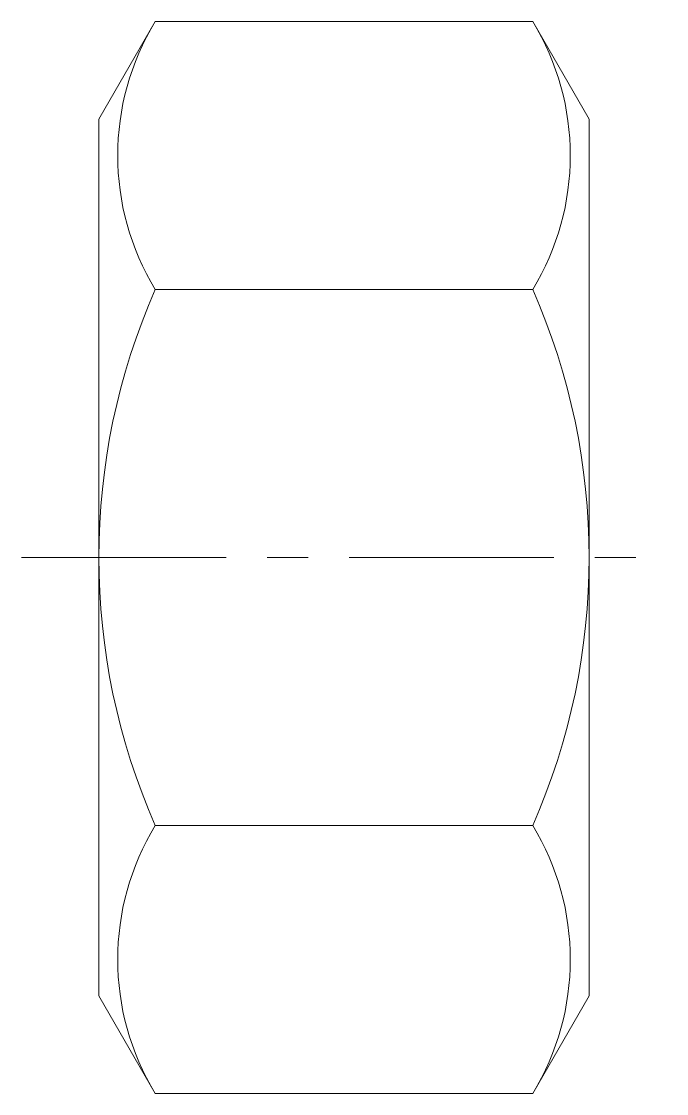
# Model space of a CAD drawing. Header units: millimetres. Extents: x -3 to 22, y -20.8 to 20.8.
import ezdxf

# ---------------------------------------------------------------- set-up
doc = ezdxf.new("R2010")
doc.units = ezdxf.units.MM
doc.header["$LTSCALE"] = 0.5
doc.linetypes.add('CENTER', pattern=[50.8, 31.75, -6.35, 6.35, -6.35])
doc.layers.get('0').update_dxf_attribs({"color": 9, "lineweight": 15})

msp = doc.modelspace()

# ---------------------------------------------------------------- linework, layer by layer
at = {"ltscale": 0.5}
for p, q in [((2.185, 20.785), (0, 17)), ((16.815, 20.785), (2.185, 20.785)), ((16.815, 20.785), (19, 17)), ((0, -17), (0, 17)), ((19, -17), (19, 17)), ((16.815, 10.392), (2.185, 10.392)), ((16.815, -10.392), (2.185, -10.392)), ((2.185, -20.785), (0, -17)), ((16.815, -20.785), (19, -17)), ((16.815, -20.785), (2.185, -20.785))]:
    msp.add_line(p, q, dxfattribs=at)
at = {"color": 1, "linetype": 'CENTER', "ltscale": 0.5}
msp.add_line((-3, 0), (22, 0), dxfattribs=at)
at = {"ltscale": 0.5}
for centre, radius, start, end in [((10.733, 15.588), 10.003, 148.7046, 211.2954), ((8.267, 15.588), 10.003, 328.7046, 31.2954), ((25.806, 0), 25.806, 156.2523, 203.7477), ((-6.806, 0), 25.806, 336.2523, 23.7477), ((10.733, -15.588), 10.003, 148.7046, 211.2954), ((8.267, -15.588), 10.003, 328.7046, 31.2954)]:
    msp.add_arc(centre, radius, start, end, dxfattribs=at)

doc.saveas('drawing.dxf')
